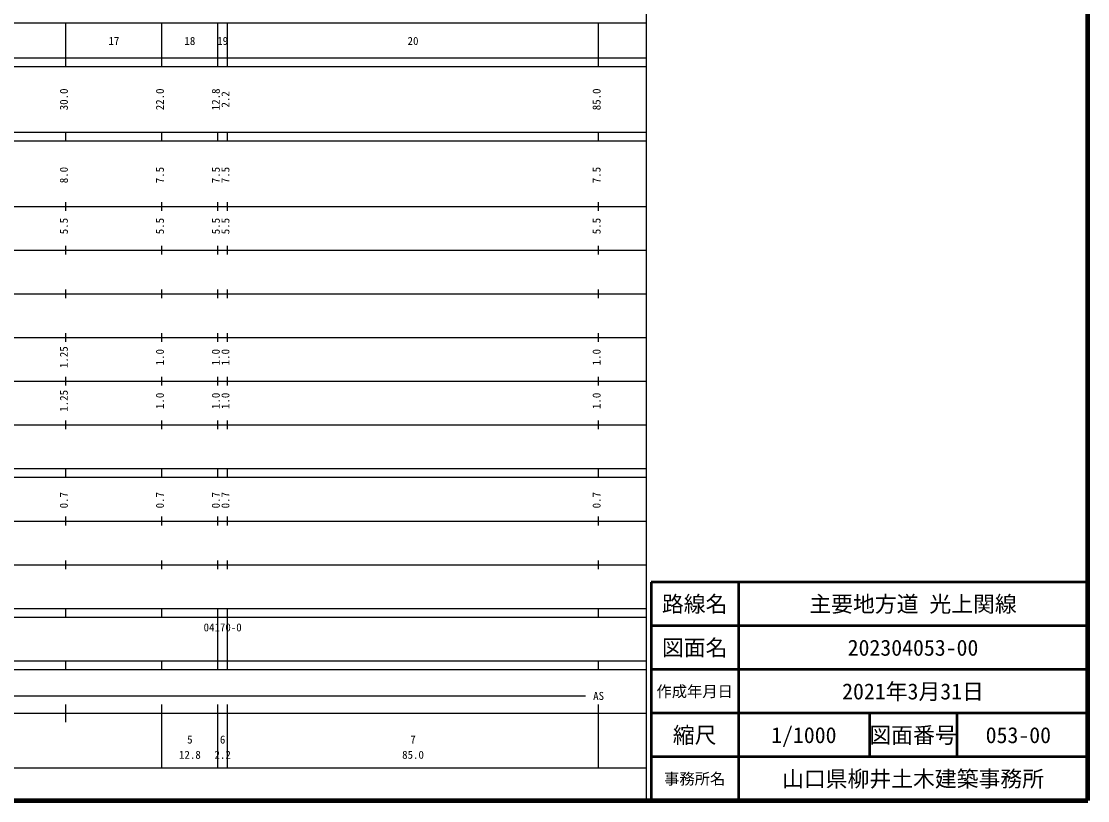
# Model space of a CAD drawing. Units: millimetres on the paper, enlarged 1000 times. Extents: x 40000 to 680000, y 20000 to 380000.
# Drawn here: x 435800 to 680000, y 20000 to 198357 of the extents above; entities that cross this region are included whole.
import ezdxf
from ezdxf.enums import TextEntityAlignment as Align

# ---------------------------------------------------------------- set-up
doc = ezdxf.new("R2010")
doc.units = ezdxf.units.MM
doc.header["$LTSCALE"] = 1000
for name, color, linetype, lineweight in [('M-TTL', 2, 'Continuous', 140), ('M-TTL-BAND', 7, 'Continuous', 25), ('M-TTL-FRAM', 2, 'Continuous', 50), ('M-TTL-LINE', 7, 'Continuous', 50)]:
    doc.layers.add(name, color=color, linetype=linetype, lineweight=lineweight)
doc.layers.add('M-TTL-TXT', color=7, linetype='Continuous')
doc.styles.add('ＭＳ ゴシック', font='')
doc.styles.get('ＭＳ ゴシック').set_extended_font_data('MS Gothic')

msp = doc.modelspace()

# ---------------------------------------------------------------- linework, layer by layer
at = {"layer": 'M-TTL'}
for p, q in [((680000, 20000), (680000, 380000)), ((40000, 20000), (680000, 20000))]:
    msp.add_line(p, q, dxfattribs=at)
at = {"layer": 'M-TTL-BAND'}
for p, q in [((579000, 20000), (579000, 370000)), ((68000, 198000), (579000, 198000)), ((446000, 188000), (446000, 198000)), ((468000, 188000), (468000, 198000)), ((480800, 188000), (480800, 198000)), ((483000, 188000), (483000, 198000)), ((568000, 188000), (568000, 198000)), ((40000, 190000), (579000, 190000)), ((40000, 188000), (579000, 188000)), ((40000, 173000), (579000, 173000)), ((40000, 171000), (579000, 171000)), ((446000, 171000), (446000, 173000)), ((468000, 171000), (468000, 173000)), ((480800, 171000), (480800, 173000)), ((483000, 171000), (483000, 173000)), ((568000, 171000), (568000, 173000)), ((446000, 155000), (446000, 157000)), ((468000, 155000), (468000, 157000)), ((480800, 155000), (480800, 157000)), ((483000, 155000), (483000, 157000)), ((568000, 155000), (568000, 157000)), ((40000, 156000), (579000, 156000)), ((446000, 145000), (446000, 147000)), ((468000, 145000), (468000, 147000)), ((480800, 145000), (480800, 147000)), ((483000, 145000), (483000, 147000)), ((568000, 145000), (568000, 147000)), ((46000, 146000), (579000, 146000)), ((446000, 135000), (446000, 137000)), ((468000, 135000), (468000, 137000)), ((480800, 135000), (480800, 137000)), ((483000, 135000), (483000, 137000)), ((568000, 135000), (568000, 137000)), ((52000, 136000), (579000, 136000)), ((446000, 125000), (446000, 127000)), ((468000, 125000), (468000, 127000)), ((480800, 125000), (480800, 127000)), ((483000, 125000), (483000, 127000)), ((568000, 125000), (568000, 127000)), ((46000, 126000), (579000, 126000)), ((52000, 116000), (579000, 116000)), ((446000, 115000), (446000, 117000)), ((468000, 115000), (468000, 117000)), ((480800, 115000), (480800, 117000)), ((483000, 115000), (483000, 117000)), ((568000, 115000), (568000, 117000)), ((46000, 106000), (579000, 106000)), ((446000, 105000), (446000, 107000)), ((468000, 105000), (468000, 107000)), ((480800, 105000), (480800, 107000)), ((483000, 105000), (483000, 107000)), ((568000, 105000), (568000, 107000)), ((40000, 96000), (579000, 96000)), ((446000, 94000), (446000, 96000)), ((468000, 94000), (468000, 96000)), ((480800, 94000), (480800, 96000)), ((483000, 94000), (483000, 96000)), ((568000, 94000), (568000, 96000)), ((40000, 94000), (579000, 94000)), ((49000, 84000), (579000, 84000)), ((446000, 83000), (446000, 85000)), ((468000, 83000), (468000, 85000)), ((480800, 83000), (480800, 85000)), ((483000, 83000), (483000, 85000)), ((568000, 83000), (568000, 85000)), ((40000, 74000), (579000, 74000)), ((446000, 73000), (446000, 75000)), ((468000, 73000), (468000, 75000)), ((480800, 73000), (480800, 75000)), ((483000, 73000), (483000, 75000)), ((568000, 73000), (568000, 75000)), ((40000, 64000), (579000, 64000)), ((446000, 62000), (446000, 64000)), ((468000, 62000), (468000, 64000)), ((480800, 62000), (480800, 64000)), ((483000, 62000), (483000, 64000)), ((568000, 62000), (568000, 64000)), ((40000, 62000), (579000, 62000)), ((480800, 52000), (480800, 62000)), ((483000, 52000), (483000, 62000)), ((40000, 52000), (579000, 52000)), ((446000, 50000), (446000, 52000)), ((468000, 50000), (468000, 52000)), ((480800, 50000), (480800, 52000)), ((483000, 50000), (483000, 52000)), ((568000, 50000), (568000, 52000)), ((40000, 50000), (579000, 50000)), ((71000, 44000), (565000, 44000)), ((446000, 38000), (446000, 42000)), ((468000, 27500), (468000, 42000)), ((480800, 27500), (480800, 42000)), ((483000, 27500), (483000, 42000)), ((568000, 27500), (568000, 42000)), ((40000, 40000), (579000, 40000)), ((68000, 27500), (579000, 27500))]:
    msp.add_line(p, q, dxfattribs=at)
at = {"layer": 'M-TTL-FRAM'}
for p, q in [((680000, 70000), (580000, 70000)), ((580000, 70000), (580000, 20000))]:
    msp.add_line(p, q, dxfattribs=at)
at = {"layer": 'M-TTL-LINE'}
for p, q in [((600000, 70000), (600000, 20000)), ((680000, 60000), (580000, 60000)), ((680000, 50000), (580000, 50000)), ((680000, 40000), (580000, 40000)), ((630000, 40000), (630000, 30000)), ((650000, 40000), (650000, 30000)), ((680000, 30000), (580000, 30000))]:
    msp.add_line(p, q, dxfattribs=at)

# ---------------------------------------------------------------- texts
at = {"layer": 'M-TTL-BAND', "style": 'ＭＳ ゴシック'}
for s, p in [('17', (457000, 192405)), ('18', (474400, 192405)), ('19', (481900, 192405)), ('20', (525500, 192405)), ('AS', (568000, 42500)), ('5', (474400, 32523)), ('6', (481900, 32523)), ('7', (525500, 32523)), ('12.8', (474400, 29033)), ('2.2', (481900, 29033)), ('85.0', (525500, 29033))]:
    msp.add_text(s, height=1833, dxfattribs=at).set_placement(p, align=Align.BOTTOM_CENTER)
for s, p in [('30.0', (447000, 180500)), ('22.0', (469000, 180500)), ('12.8', (481800, 180500)), ('2.2', (484000, 180500)), ('85.0', (569000, 180500)), ('8.0', (447000, 163174)), ('7.5', (469000, 163174)), ('7.5', (481800, 163174)), ('7.5', (484000, 163174)), ('7.5', (569000, 163174)), ('5.5', (447000, 151500)), ('5.5', (469000, 151500)), ('5.5', (481800, 151500)), ('5.5', (484000, 151500)), ('5.5', (569000, 151500)), ('1.25', (447000, 121500)), ('1.0', (469000, 121500)), ('1.0', (481800, 121500)), ('1.0', (484000, 121500)), ('1.0', (569000, 121500)), ('1.25', (447000, 111500)), ('1.0', (469000, 111500)), ('1.0', (481800, 111500)), ('1.0', (484000, 111500)), ('1.0', (569000, 111500)), ('0.7', (447000, 88764)), ('0.7', (469000, 88764)), ('0.7', (481800, 88764)), ('0.7', (484000, 88764)), ('0.7', (569000, 88764))]:
    msp.add_text(s, height=1833, rotation=90, dxfattribs=at).set_placement(p, align=Align.BOTTOM_CENTER)
msp.add_text('04170-0', height=1833, dxfattribs=at).set_placement((481900, 59655), align=Align.MIDDLE_CENTER)
at = {"layer": 'M-TTL-TXT', "style": 'ＭＳ ゴシック'}
for s, height, p in [('路線名', 3666, (590000, 65000)), ('路線名', 3666, (590000, 65000)), ('主要地方道 光上関線', 3666, (640000, 65000)), ('図面名', 3666, (590000, 55000)), ('図面名', 3666, (590000, 55000)), ('202304053-00', 3666, (640000, 55000)), ('作成年月日', 2566, (590000, 45000)), ('作成年月日', 2566, (590000, 45000)), ('2021年3月31日', 3666, (640000, 45000)), ('縮尺', 3666, (590000, 35000)), ('縮尺', 3666, (590000, 35000)), ('1/1000', 3666, (615000, 35000)), ('図面番号', 3666, (640000, 35000)), ('図面番号', 3666, (640000, 35000)), ('053-00', 3666, (664125, 35000)), ('山口県柳井土木建築事務所', 3666, (640000, 25000)), ('事務所名', 2566, (590000, 25000)), ('事務所名', 2566, (590000, 25000))]:
    msp.add_text(s, height=height, dxfattribs=at).set_placement(p, align=Align.MIDDLE_CENTER)

doc.saveas('drawing.dxf')
